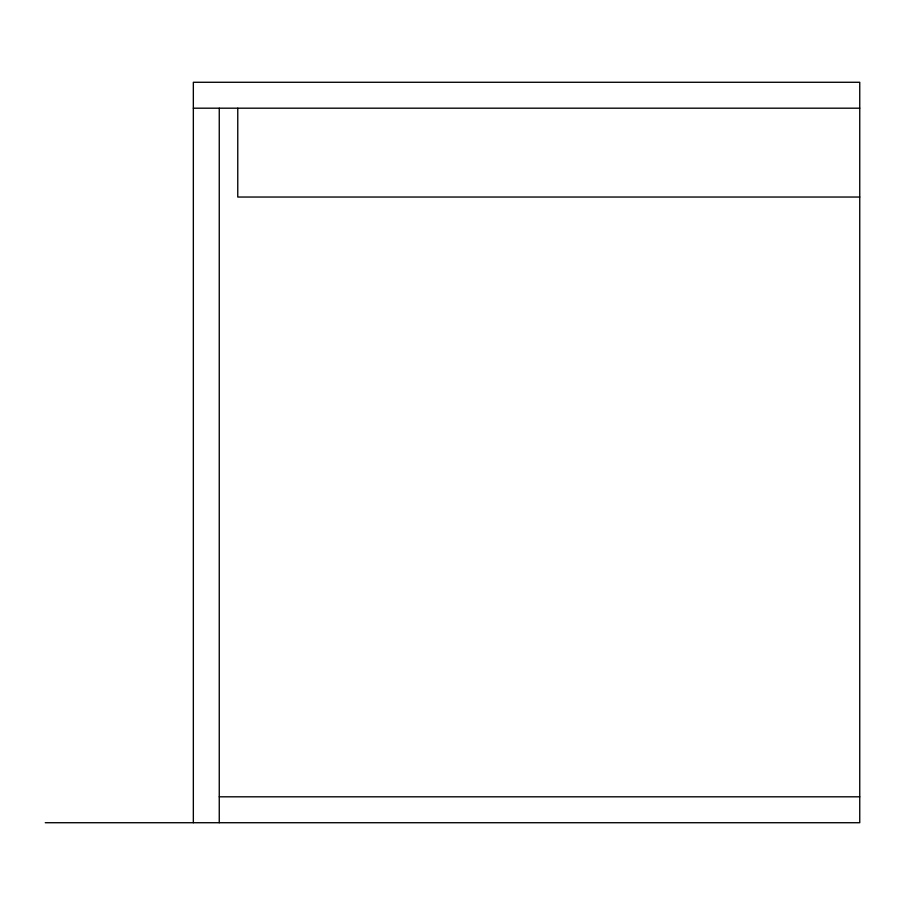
<?xml version="1.0" encoding="UTF-8"?>
<svg xmlns="http://www.w3.org/2000/svg" width="905" height="905" viewBox="0 0 905 905"><rect width="100%" height="100%" fill="white"/><g stroke="black" fill="none" stroke-linecap="round" stroke-linejoin="round"><path stroke-width="1.36" d="M193.342 108.193L859.75 108.193M859.75 197.041L237.766 197.041L237.766 108.193M219.259 796.807L859.75 796.807M45.25 822.724L859.75 822.724L859.75 82.276L193.342 82.276L193.342 822.724M219.259 108.193L219.259 822.724"/></g></svg>
